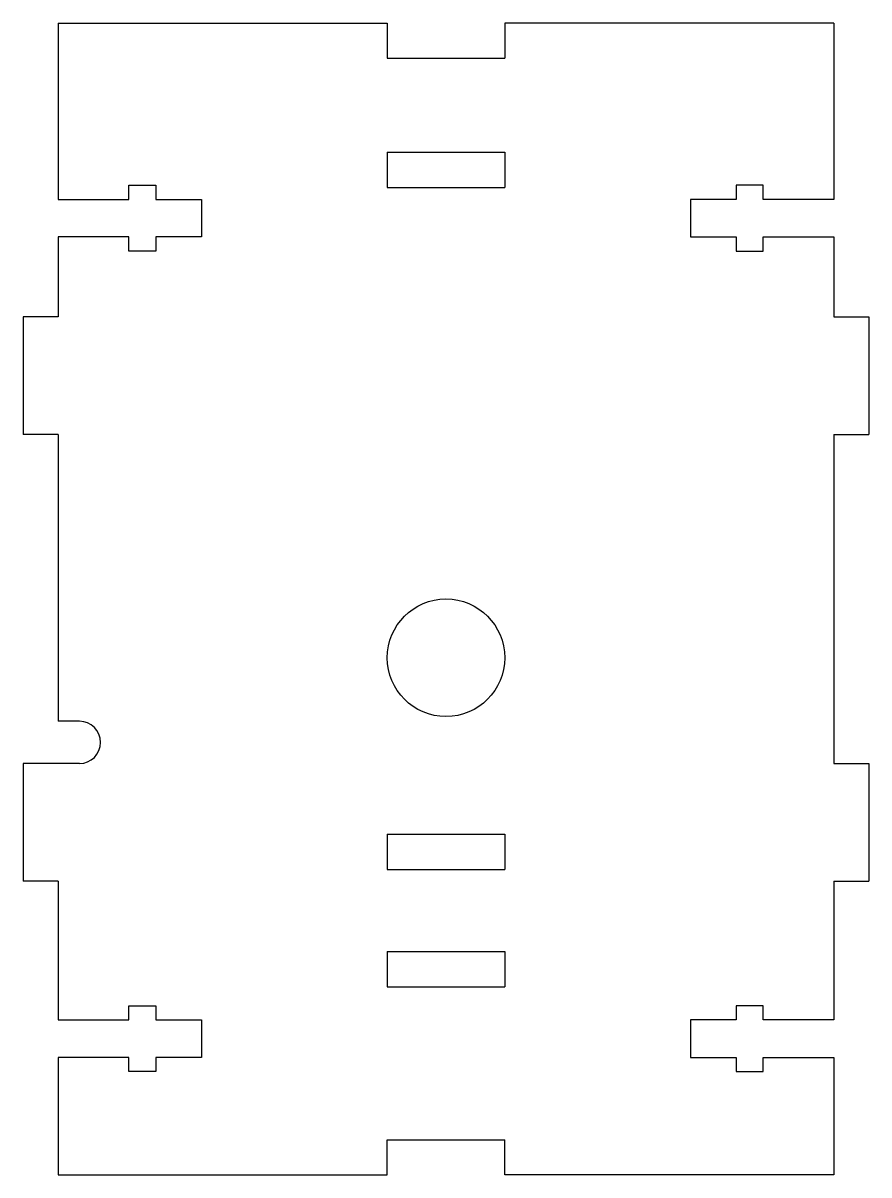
# Model space of a CAD drawing. Extents: x -190.8 to -118.8, y -6.2 to 91.8.
import ezdxf

# ---------------------------------------------------------------- set-up
doc = ezdxf.new("R2010")
doc.units = 0
doc.header["$MEASUREMENT"] = 0
doc.layers.add('VISIBLE', color=7, linetype='CONTINUOUS')

msp = doc.modelspace()

# ---------------------------------------------------------------- linework, layer by layer
at = {"layer": 'VISIBLE'}
for p, q in [((-187.759, 91.828), (-159.759, 91.828)), ((-187.759, 91.828), (-187.759, 76.828)), ((-159.759, 91.828), (-159.759, 88.828)), ((-121.759, 91.828), (-149.759, 91.828)), ((-149.759, 91.828), (-149.759, 88.828)), ((-121.759, 91.828), (-121.759, 76.828)), ((-159.759, 88.828), (-149.759, 88.828)), ((-159.759, 80.828), (-159.759, 77.828)), ((-159.759, 80.828), (-149.759, 80.828)), ((-149.759, 80.828), (-149.759, 77.828)), ((-181.759, 76.828), (-181.759, 78.028)), ((-181.759, 78.028), (-179.459, 78.028)), ((-179.459, 78.028), (-179.459, 76.828)), ((-159.759, 77.828), (-149.759, 77.828)), ((-130.059, 78.028), (-130.059, 76.828)), ((-127.759, 78.028), (-130.059, 78.028)), ((-127.759, 76.828), (-127.759, 78.028)), ((-187.759, 76.828), (-181.759, 76.828)), ((-179.459, 76.828), (-175.559, 76.828)), ((-175.559, 76.828), (-175.559, 73.628)), ((-133.959, 76.828), (-133.959, 73.628)), ((-130.059, 76.828), (-133.959, 76.828)), ((-121.759, 76.828), (-127.759, 76.828)), ((-181.759, 73.628), (-187.759, 73.628)), ((-187.759, 73.628), (-187.759, 66.828)), ((-181.759, 72.428), (-181.759, 73.628)), ((-175.559, 73.628), (-179.459, 73.628)), ((-179.459, 73.628), (-179.459, 72.428)), ((-133.959, 73.628), (-130.059, 73.628)), ((-130.059, 73.628), (-130.059, 72.428)), ((-127.759, 73.628), (-121.759, 73.628)), ((-127.759, 72.428), (-127.759, 73.628)), ((-121.759, 73.628), (-121.759, 66.828)), ((-179.459, 72.428), (-181.759, 72.428)), ((-130.059, 72.428), (-127.759, 72.428)), ((-187.759, 66.828), (-190.759, 66.828)), ((-190.759, 66.828), (-190.759, 56.828)), ((-121.759, 66.828), (-118.759, 66.828)), ((-118.759, 66.828), (-118.759, 56.828)), ((-187.759, 56.828), (-190.759, 56.828)), ((-187.759, 56.828), (-187.759, 32.428)), ((-121.759, 56.828), (-121.759, 28.828)), ((-121.759, 56.828), (-118.759, 56.828)), ((-185.959, 32.428), (-187.759, 32.428)), ((-185.959, 28.828), (-190.759, 28.828)), ((-190.759, 28.828), (-190.759, 18.828)), ((-121.759, 28.828), (-118.759, 28.828)), ((-118.759, 28.828), (-118.759, 18.828)), ((-159.759, 22.828), (-159.759, 19.828)), ((-159.759, 22.828), (-149.759, 22.828)), ((-149.759, 22.828), (-149.759, 19.828)), ((-159.759, 19.828), (-149.759, 19.828)), ((-187.759, 18.828), (-190.759, 18.828)), ((-187.759, 18.828), (-187.759, 7.028)), ((-121.759, 18.828), (-121.759, 7.028)), ((-121.759, 18.828), (-118.759, 18.828)), ((-159.759, 12.828), (-159.759, 9.828)), ((-159.759, 12.828), (-149.759, 12.828)), ((-149.759, 12.828), (-149.759, 9.828)), ((-159.759, 9.828), (-149.759, 9.828)), ((-181.759, 7.028), (-181.759, 8.228)), ((-181.759, 8.228), (-179.459, 8.228)), ((-179.459, 8.228), (-179.459, 7.028)), ((-130.059, 8.228), (-130.059, 7.028)), ((-127.759, 8.228), (-130.059, 8.228)), ((-127.759, 7.028), (-127.759, 8.228)), ((-187.759, 7.028), (-181.759, 7.028)), ((-179.459, 7.028), (-175.559, 7.028)), ((-175.559, 7.028), (-175.559, 3.828)), ((-133.959, 7.028), (-133.959, 3.828)), ((-130.059, 7.028), (-133.959, 7.028)), ((-121.759, 7.028), (-127.759, 7.028)), ((-181.759, 3.828), (-187.759, 3.828)), ((-187.759, 3.828), (-187.759, -6.172)), ((-181.759, 2.628), (-181.759, 3.828)), ((-175.559, 3.828), (-179.459, 3.828)), ((-179.459, 3.828), (-179.459, 2.628)), ((-133.959, 3.828), (-130.059, 3.828)), ((-130.059, 3.828), (-130.059, 2.628)), ((-127.759, 3.828), (-121.759, 3.828)), ((-127.759, 2.628), (-127.759, 3.828)), ((-121.759, 3.828), (-121.759, -6.172)), ((-179.459, 2.628), (-181.759, 2.628)), ((-130.059, 2.628), (-127.759, 2.628)), ((-159.759, -6.172), (-159.759, -3.172)), ((-159.759, -3.172), (-149.759, -3.172)), ((-149.759, -6.172), (-149.759, -3.172)), ((-187.759, -6.172), (-159.759, -6.172)), ((-121.759, -6.172), (-149.759, -6.172))]:
    msp.add_line(p, q, dxfattribs=at)
msp.add_circle((-154.759, 37.828), 5, dxfattribs=at)
msp.add_arc((-185.959, 30.628), 1.8, 270, 90, dxfattribs=at)

doc.saveas('drawing.dxf')
